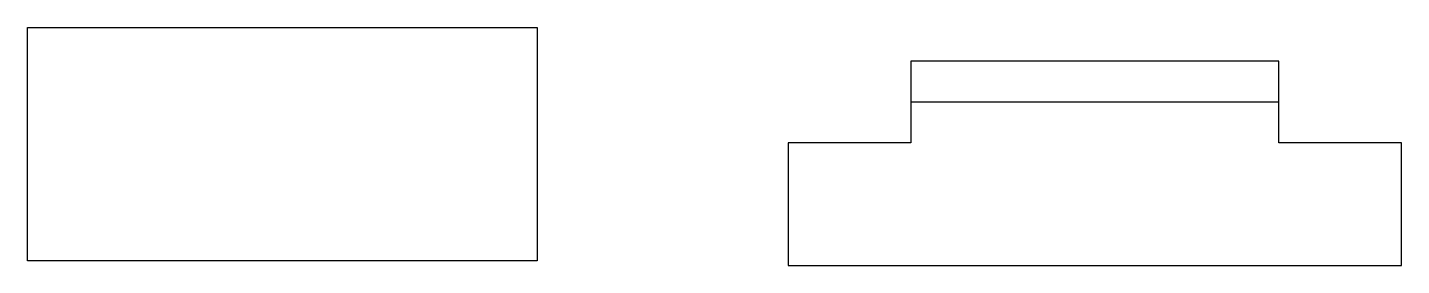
# Model space of a CAD drawing. Header units: millimetres. Extents: x 15 to 351, y 50 to 108.
import ezdxf

# ---------------------------------------------------------------- set-up
doc = ezdxf.new("R2010")
doc.units = ezdxf.units.MM
picture_1 = doc.add_image_def('image1.png', size_in_pixel=(745, 341))

msp = doc.modelspace()

# ---------------------------------------------------------------- linework, layer by layer
for p, q in [((320.98, 99.71), (230.98, 99.71)), ((230.98, 99.71), (230.98, 79.71)), ((320.98, 99.71), (230.98, 99.71)), ((320.98, 79.71), (320.98, 99.71)), ((320.98, 89.71), (230.98, 89.71)), ((230.98, 79.71), (200.98, 79.71)), ((200.98, 79.71), (200.98, 49.71)), ((350.98, 79.71), (320.98, 79.71)), ((350.98, 49.71), (350.98, 79.71)), ((200.98, 49.71), (350.98, 49.71))]:
    msp.add_line(p, q)

# ---------------------------------------------------------------- pictures from other files: only their frames are drawn
image = msp.add_image(picture_1, insert=(15.01, 50.89), size_in_units=(124.66, 57.06))
image.dxf.flags = 7

doc.saveas('drawing.dxf')
